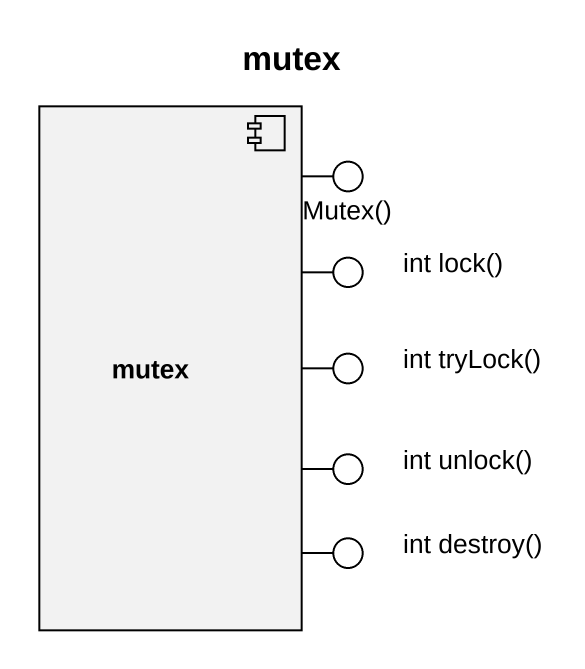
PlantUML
@startuml
title mutex
component mutex
() "Mutex()" as Mutex
() "int lock()" as int_lock
() "int tryLock()" as int_tryLock
() "int unlock()" as int_unlock
() "int destroy()" as int_destroy
mutex -up- Mutex
mutex -right- int_lock
mutex -right- int_tryLock
mutex -right- int_unlock
mutex -- int_destroy
@enduml
